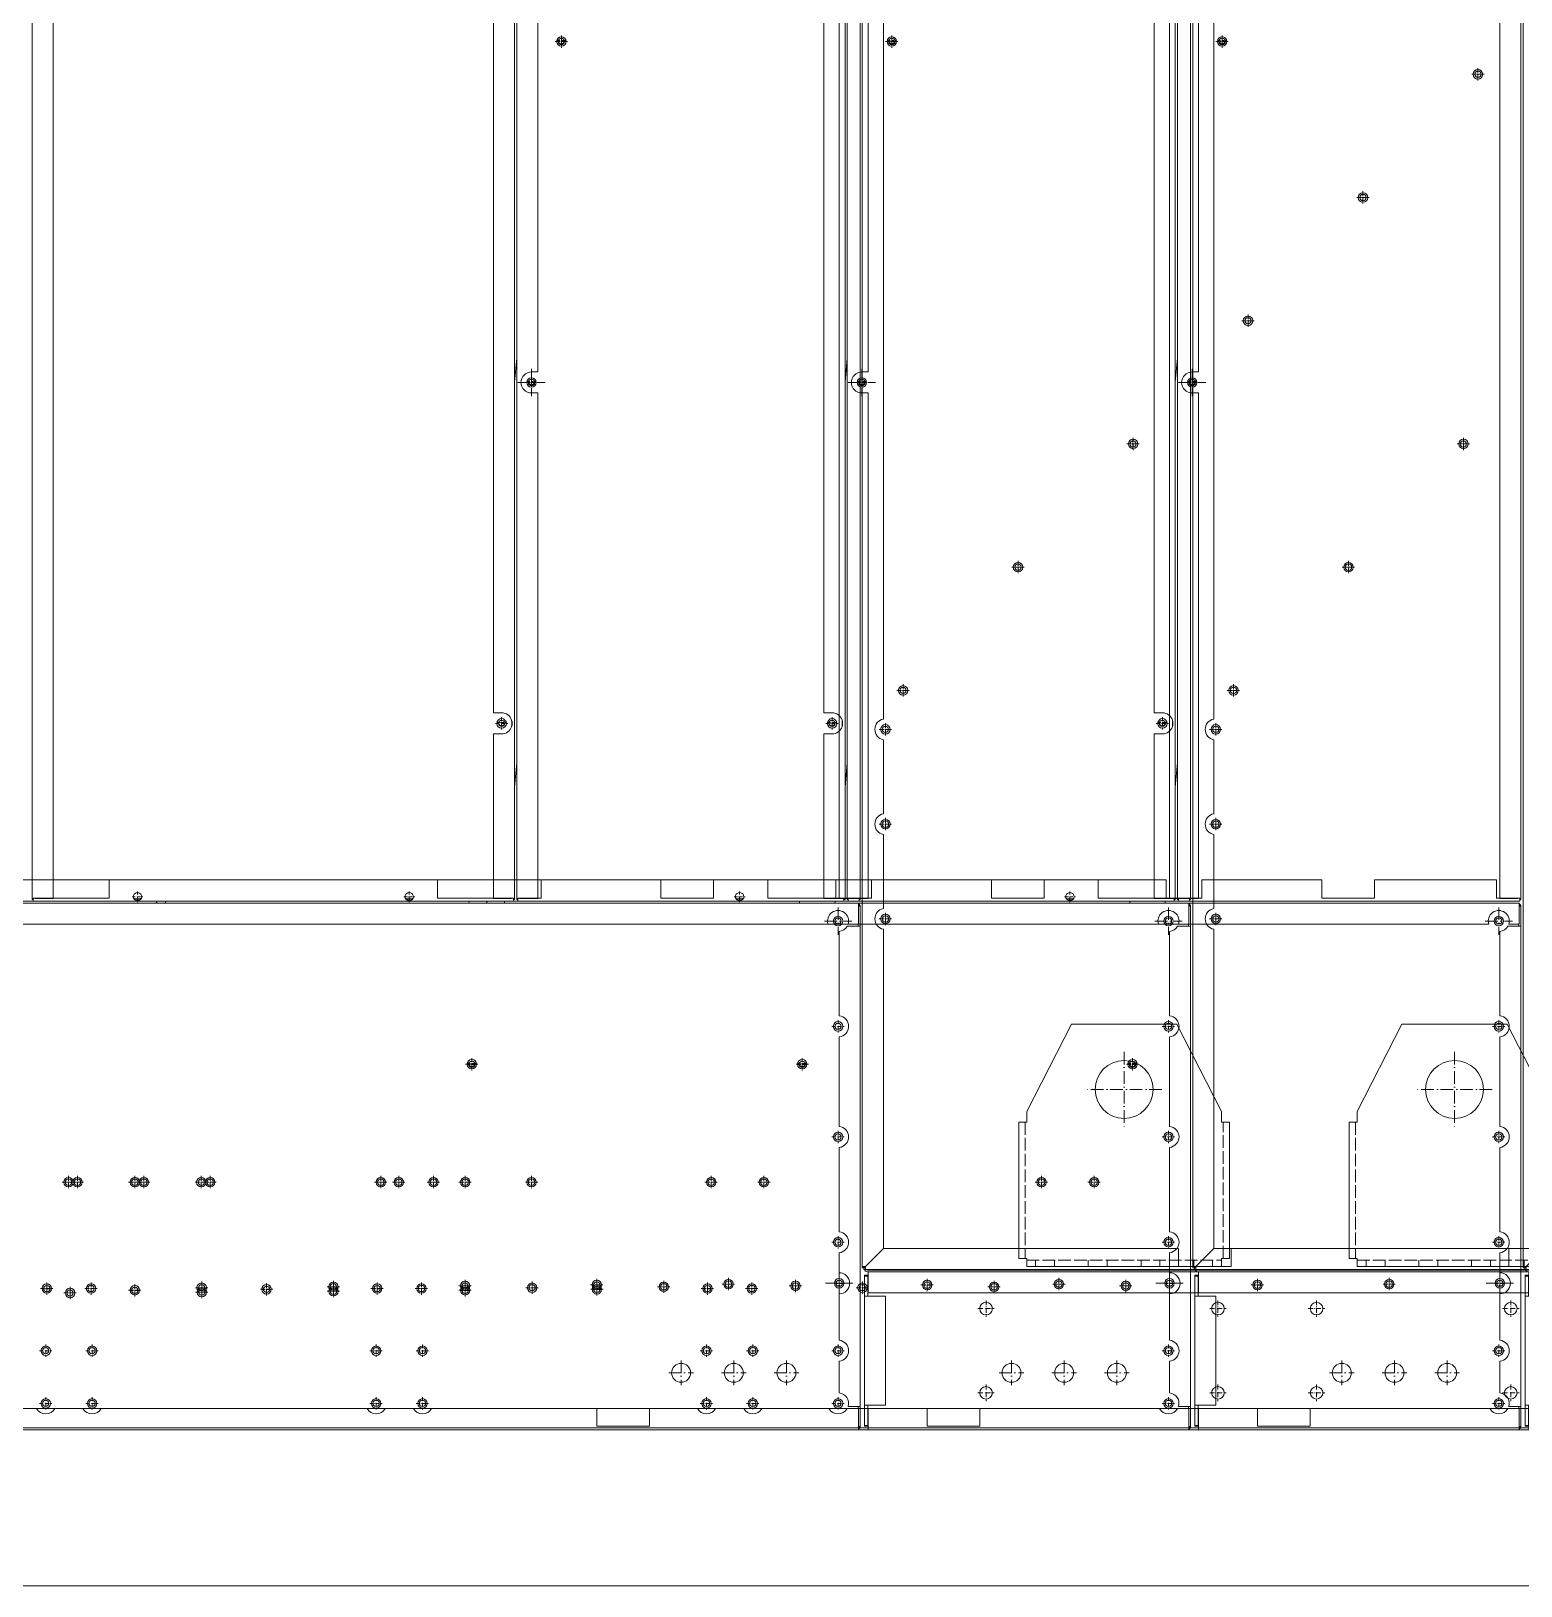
# Model space of a CAD drawing. Header units: millimetres. Extents: x -661384 to 33175, y -139129 to 24362.
# Drawn here: x -651021 to -649607, y -133403 to -131926 of the extents above; entities that cross this region are included whole.
import ezdxf

# ---------------------------------------------------------------- set-up
doc = ezdxf.new("R2010")
doc.units = ezdxf.units.MM
doc.linetypes.add('DASHDOT', pattern=[18.5, 12, -3, 0.5, -3])
doc.linetypes.add('DASHED', pattern=[15, 12, -3])
doc.layers.add('냉각탑_기초', color=23, linetype='Continuous')

# ---------------------------------------------------------------- blocks, each defined once
blk = doc.blocks.new('457536')
at = {"color": 7, "lineweight": 5}
for p, q in [((114592.520962, 89152.297332), (114550.020962, 89069.297332)), ((114692.520962, 89152.297332), (114592.520962, 89152.297332)), ((114735.020962, 89069.297332), (114692.520962, 89152.297332)), ((114542.520962, 89059.297332), (114542.520962, 88929.797332)), ((114742.520962, 88929.797332), (114742.520962, 89059.297332)), ((114550.020962, 88922.297332), (114735.020962, 88922.297332))]:
    blk.add_line(p, q, dxfattribs=at)
at = {"color": 7, "linetype": 'DASHDOT', "lineweight": 5}
for p, q in [((114642.520962, 89126.047332), (114642.520962, 89054.547332)), ((114678.270962, 89090.297332), (114606.770962, 89090.297332))]:
    blk.add_line(p, q, dxfattribs=at)
at = {"color": 7, "lineweight": 5, "ltscale": 0.125}
for p, q in [((114550.020962, 89059.297332), (114550.020962, 89069.297332)), ((114735.020962, 89069.297332), (114735.020962, 89059.297332))]:
    blk.add_line(p, q, dxfattribs=at)
at = {"color": 7, "lineweight": 5, "ltscale": 0.09375}
for p, q in [((114542.520962, 89059.297332), (114550.020962, 89059.297332)), ((114742.520962, 89059.297332), (114735.020962, 89059.297332)), ((114550.020962, 88929.797332), (114542.520962, 88929.797332)), ((114550.020962, 88922.297332), (114550.020962, 88929.797332)), ((114735.020962, 88929.797332), (114742.520962, 88929.797332)), ((114735.020962, 88922.297332), (114735.020962, 88929.797332))]:
    blk.add_line(p, q, dxfattribs=at)
at = {"color": 7, "linetype": 'DASHED', "lineweight": 5}
for p, q in [((114548.520962, 89059.297332), (114548.520962, 88929.797332)), ((114736.520962, 88929.797332), (114736.520962, 89059.297332)), ((114550.020962, 88928.297332), (114735.020962, 88928.297332))]:
    blk.add_line(p, q, dxfattribs=at)
at = {"color": 7, "linetype": 'DASHED', "lineweight": 5, "ltscale": 0.075}
for p, q in [((114558.520962, 88928.297332), (114558.520962, 88922.297332)), ((114576.520962, 88928.297332), (114576.520962, 88922.297332)), ((114608.520962, 88928.297332), (114608.520962, 88922.297332)), ((114626.520962, 88928.297332), (114626.520962, 88922.297332)), ((114658.520962, 88928.297332), (114658.520962, 88922.297332)), ((114676.520962, 88928.297332), (114676.520962, 88922.297332)), ((114708.520962, 88928.297332), (114708.520962, 88922.297332)), ((114726.520962, 88928.297332), (114726.520962, 88922.297332))]:
    blk.add_line(p, q, dxfattribs=at)
at = {"color": 7, "lineweight": 5}
blk.add_circle((114642.520962, 89090.297332), 27.5, dxfattribs=at)
blk = doc.blocks.new('1')
at = {"color": 7, "lineweight": 20}
for p, q in [((16862.8, 14346.4), (16862.8, 11304.6)), ((16882.8, 14140.4), (16882.8, 11824.3)), ((15447.8, 11654), (15447.8, 13955)), ((15467.8, 13955), (15467.8, 11654)), ((16512.8, 13955), (16512.8, 11830.2)), ((16532.8, 13955), (16532.8, 11654)), ((16534.8, 11654), (16534.8, 13955)), ((16554.8, 12153.9), (16554.8, 13955)), ((16840.8, 11654), (16840.8, 13955)), ((16860.8, 13955), (16860.8, 11654)), ((16534.8, 12167), (16532.8, 12144.1)), ((16554.8, 11654), (16554.8, 12133.9)), ((16512.8, 11810.2), (16512.8, 11654)), ((16882.8, 11734.3), (16882.8, 11804.7)), ((16534.8, 11782.6), (16532.8, 11759.7)), ((16882.8, 11644.3), (16882.8, 11714.7)), ((15520.9, 11671.5), (16459.7, 11671.5)), ((16671.7, 11671.5), (16557.9, 11671.5)), ((16837.7, 11671.5), (16721.7, 11671.5)), ((16859.1, 11649.5), (14362.5, 11649.5)), ((15520.9, 11654.3), (15448.9, 11654.3)), ((16531.7, 11651.5), (15448.9, 11651.5)), ((16459.7, 11654.3), (16531.7, 11654.3)), ((16557.9, 11654.3), (16535.9, 11654.3)), ((16859.7, 11651.5), (16535.9, 11651.5)), ((16721.7, 11654.3), (16671.7, 11654.3)), ((16837.7, 11654.3), (16859.7, 11654.3)), ((14362.5, 11629.5), (16830.2, 11629.5)), ((16840.8, 11622.6), (16840.8, 11542.5)), ((16860.8, 11627.5), (16860.8, 11171.5)), ((16882.8, 11321.5), (16882.8, 11624.7)), ((16840.8, 11522.6), (16840.8, 11437.5)), ((16840.8, 11417.6), (16840.8, 11337.5)), ((16865.9, 11304.6), (16882.8, 11321.5)), ((16882.8, 11321.5), (16865.9, 11304.6)), ((16882.8, 11321.5), (17162.8, 11321.5)), ((17212.8, 11321.5), (17612.8, 11321.5)), ((16865.9, 11301.5), (17959.7, 11301.5)), ((16867.6, 11301.1), (19260.8, 11301.1)), ((16868.3, 11299.5), (19257.3, 11299.5)), ((17162.8, 11304.6), (17212.8, 11304.6)), ((19257.3, 11279.5), (16868.3, 11279.5)), ((16840.8, 11278.5), (16840.8, 11234.5)), ((16864.8, 11172.7), (16864.8, 11276.3)), ((16884.8, 11276.3), (16884.8, 11172.7)), ((16840.8, 11214.6), (16840.8, 11184.5)), ((16079.1, 11169.5), (15388.4, 11169.5)), ((16123.1, 11169.5), (16096.4, 11169.5)), ((16610.8, 11169.5), (16140.4, 11169.5)), ((16831.1, 11169.5), (16660.8, 11169.5)), ((16868.3, 11169.5), (19257.3, 11169.5)), ((14362.5, 11149.5), (16859.1, 11149.5)), ((16610.8, 11152.9), (16660.8, 11152.9)), ((19257.3, 11149.5), (16868.3, 11149.5))]:
    blk.add_line(p, q, dxfattribs=at)
at = {"color": 7, "linetype": 'DASHDOT', "lineweight": 20, "ltscale": 0.2925}
for p, q in [((16571.3, 12467.7), (16583, 12467.7)), ((17010.6, 11974.4), (17010.6, 11962.7)), ((16901.5, 11857.4), (16901.5, 11845.7)), ((16520.5, 11826), (16520.5, 11814.3)), ((16514.7, 11820.2), (16526.4, 11820.2)), ((16884.7, 11820.4), (16884.7, 11808.7)), ((16884.7, 11730.4), (16884.7, 11718.7)), ((16884.7, 11640.4), (16884.7, 11628.7)), ((16839.8, 11538.4), (16839.8, 11526.7)), ((16492.2, 11502.4), (16492.2, 11490.7)), ((16486.3, 11496.5), (16498, 11496.5)), ((16839.8, 11433.4), (16839.8, 11421.7)), ((15484.9, 11384.5), (15496.6, 11384.5)), ((15490.8, 11390.4), (15490.8, 11378.7)), ((15547.9, 11384.5), (15559.6, 11384.5)), ((15553.8, 11390.4), (15553.8, 11378.7)), ((15610.9, 11384.5), (15622.6, 11384.5)), ((15616.8, 11390.4), (15616.8, 11378.7)), ((15789.9, 11384.5), (15801.6, 11384.5)), ((15795.8, 11390.4), (15795.8, 11378.7)), ((15852.9, 11384.5), (15864.6, 11384.5)), ((15858.8, 11390.4), (15858.8, 11378.7)), ((15915.9, 11384.5), (15927.6, 11384.5)), ((15921.8, 11390.4), (15921.8, 11378.7)), ((16399.9, 11384.5), (16411.6, 11384.5)), ((16405.8, 11390.4), (16405.8, 11378.7)), ((16449.9, 11384.5), (16461.6, 11384.5)), ((16455.8, 11390.4), (16455.8, 11378.7)), ((16839.8, 11333.4), (16839.8, 11321.7)), ((16840.8, 11294.4), (16840.8, 11282.7)), ((15483.8, 11285.1), (15483.8, 11273.4)), ((15602.9, 11280.1), (15614.6, 11280.1)), ((15608.8, 11286), (15608.8, 11274.3)), ((15727.9, 11281), (15739.6, 11281)), ((15733.8, 11286.9), (15733.8, 11275.2)), ((15852.9, 11281.9), (15864.6, 11281.9)), ((15858.8, 11287.7), (15858.8, 11276)), ((15977.9, 11282.8), (15989.6, 11282.8)), ((15983.8, 11288.6), (15983.8, 11276.9)), ((16082.9, 11283.5), (16094.6, 11283.5)), ((16088.8, 11289.4), (16088.8, 11277.7)), ((16124.9, 11283.5), (16136.6, 11283.5)), ((16130.8, 11289.4), (16130.8, 11277.7)), ((16229.9, 11284.3), (16241.6, 11284.3)), ((16235.8, 11290.1), (16235.8, 11278.4)), ((16354.9, 11285.1), (16366.6, 11285.1)), ((16360.8, 11291), (16360.8, 11279.3)), ((16479.9, 11286), (16491.6, 11286)), ((16485.8, 11291.9), (16485.8, 11280.2)), ((16604.9, 11286.9), (16616.6, 11286.9)), ((16610.8, 11292.7), (16610.8, 11281)), ((16735.8, 11293.6), (16735.8, 11281.9)), ((15477.9, 11279.3), (15489.6, 11279.3)), ((16081.9, 11224.5), (16093.6, 11224.5)), ((16087.8, 11230.4), (16087.8, 11218.7)), ((16131.8, 11230.4), (16131.8, 11218.7)), ((16839.8, 11230.4), (16839.8, 11218.7)), ((16087.8, 11180.4), (16087.8, 11168.7)), ((16131.8, 11180.4), (16131.8, 11168.7)), ((16839.8, 11180.4), (16839.8, 11168.7)), ((16081.9, 11174.5), (16093.6, 11174.5))]:
    blk.add_line(p, q, dxfattribs=at)
at = {"color": 7, "linetype": 'DASHDOT', "lineweight": 20, "ltscale": 0.195}
for p, q in [((16573.3, 12468.6), (16581.1, 12468.6)), ((16573.3, 12467.7), (16581.1, 12467.7)), ((16544.9, 12144.8), (16552.7, 12144.8)), ((16544.9, 12143.9), (16552.7, 12143.9)), ((17010.6, 11972.4), (17010.6, 11964.6)), ((16901.5, 11855.4), (16901.5, 11847.6)), ((16516.6, 11821), (16524.4, 11821)), ((16520.5, 11824.9), (16520.5, 11817.1)), ((16884.8, 11728.4), (16884.8, 11720.6)), ((16884.8, 11638.4), (16884.8, 11630.6)), ((16492.2, 11501.2), (16492.2, 11492.5)), ((16488.3, 11497.3), (16496.1, 11497.3)), ((16488.3, 11496.4), (16496.1, 11496.4)), ((15486.9, 11384.5), (15494.7, 11384.5)), ((15490.8, 11388.4), (15490.8, 11380.6)), ((15549.9, 11384.5), (15557.7, 11384.5)), ((15553.8, 11388.4), (15553.8, 11380.6)), ((15612.9, 11384.5), (15620.7, 11384.5)), ((15616.8, 11388.4), (15616.8, 11380.6)), ((15791.9, 11384.5), (15799.7, 11384.5)), ((15795.8, 11388.4), (15795.8, 11380.6)), ((15854.9, 11384.5), (15862.7, 11384.5)), ((15858.8, 11388.4), (15858.8, 11380.6)), ((15917.9, 11384.5), (15925.7, 11384.5)), ((15921.8, 11388.4), (15921.8, 11380.6)), ((16405.8, 11388.4), (16405.8, 11380.6)), ((16455.8, 11388.4), (16455.8, 11380.6)), ((15483.8, 11283.2), (15483.8, 11275.4)), ((15604.9, 11280.2), (15612.7, 11280.2)), ((15608.8, 11284.1), (15608.8, 11276.3)), ((15729.9, 11281), (15737.7, 11281)), ((15733.8, 11284.9), (15733.8, 11277.1)), ((15854.9, 11281.8), (15862.7, 11281.8)), ((15858.8, 11285.7), (15858.8, 11277.9)), ((15979.9, 11282.7), (15987.7, 11282.7)), ((15983.8, 11286.6), (15983.8, 11278.8)), ((16084.9, 11283.4), (16092.7, 11283.4)), ((16088.8, 11287.3), (16088.8, 11279.5)), ((16126.9, 11283.6), (16134.7, 11283.6)), ((16130.8, 11287.5), (16130.8, 11279.7)), ((16231.9, 11284.3), (16239.7, 11284.3)), ((16235.8, 11288.2), (16235.8, 11280.4)), ((16360.8, 11289.1), (16360.8, 11281.3)), ((16481.9, 11286), (16489.7, 11286)), ((16485.8, 11289.9), (16485.8, 11282.1)), ((16610.8, 11290.7), (16610.8, 11282.9)), ((16735.8, 11291.6), (16735.8, 11283.8)), ((16840.8, 11292.3), (16840.8, 11284.5)), ((15479.9, 11279.3), (15487.7, 11279.3))]:
    blk.add_line(p, q, dxfattribs=at)
at = {"color": 7, "linetype": 'DASHDOT', "lineweight": 20, "ltscale": 0.292502}
for p, q in [((16577.2, 12473.5), (16577.2, 12461.8)), ((17441.2, 12436.5), (17452.9, 12436.5)), ((17004.7, 11968.5), (17016.4, 11968.5)), ((16878.8, 11814.5), (16890.5, 11814.5)), ((16878.8, 11724.5), (16890.5, 11724.5)), ((16878.8, 11634.5), (16890.5, 11634.5)), ((16834.9, 11288.5), (16846.6, 11288.5)), ((16833.9, 11224.5), (16845.6, 11224.5)), ((16833.9, 11174.5), (16845.6, 11174.5))]:
    blk.add_line(p, q, dxfattribs=at)
at = {"color": 7, "linetype": 'DASHDOT', "lineweight": 20, "ltscale": 0.195001}
for p, q in [((16577.2, 12472.5), (16577.2, 12464.7)), ((16548.8, 12148.7), (16548.8, 12140.9)), ((17115.8, 12085.5), (17123.6, 12085.5)), ((17006.7, 11968.5), (17014.5, 11968.5)), ((16897.6, 11851.5), (16905.4, 11851.5)), ((16884.7, 11818.4), (16884.7, 11810.6)), ((16880.9, 11724.5), (16888.7, 11724.5)), ((16401.9, 11384.5), (16409.7, 11384.5)), ((16451.9, 11384.5), (16459.7, 11384.5)), ((16356.9, 11285.2), (16364.7, 11285.2)), ((16606.9, 11286.8), (16614.7, 11286.8)), ((16731.9, 11287.7), (16739.7, 11287.7))]:
    blk.add_line(p, q, dxfattribs=at)
at = {"color": 7, "linetype": 'DASHDOT', "lineweight": 20, "ltscale": 0.194998}
for p, q in [((16577.2, 12471.6), (16577.2, 12463.8)), ((17443.2, 12436.6), (17451, 12436.6)), ((17447.1, 12440.5), (17447.1, 12432.7)), ((17334.1, 12319.5), (17341.9, 12319.5)), ((17338, 12323.4), (17338, 12315.6)), ((17225, 12202.5), (17232.8, 12202.5)), ((17228.9, 12206.4), (17228.9, 12198.6)), ((16548.8, 12147.8), (16548.8, 12140)), ((17119.7, 12089.4), (17119.7, 12081.6)), ((16880.8, 11814.5), (16888.6, 11814.5)), ((16880.9, 11634.5), (16888.7, 11634.5)), ((16836.9, 11288.4), (16844.7, 11288.4))]:
    blk.add_line(p, q, dxfattribs=at)
at = {"color": 7, "linetype": 'DASHDOT', "lineweight": 20, "ltscale": 0.292499}
for p, q in [((17447.1, 12442.4), (17447.1, 12430.7)), ((17332.1, 12319.5), (17343.8, 12319.5)), ((17338, 12325.4), (17338, 12313.7)), ((17223, 12202.5), (17234.7, 12202.5)), ((17228.9, 12208.4), (17228.9, 12196.7)), ((17113.9, 12085.5), (17125.6, 12085.5)), ((17119.8, 12091.4), (17119.8, 12079.7)), ((16895.6, 11851.5), (16907.3, 11851.5)), ((16833.9, 11532.5), (16845.6, 11532.5)), ((16833.9, 11427.5), (16845.6, 11427.5)), ((16833.9, 11327.5), (16845.6, 11327.5)), ((16729.9, 11287.8), (16741.6, 11287.8)), ((16125.9, 11224.5), (16137.6, 11224.5)), ((16125.9, 11174.5), (16137.6, 11174.5))]:
    blk.add_line(p, q, dxfattribs=at)
at = {"color": 7, "linetype": 'DASHDOT', "lineweight": 20}
for p, q in [((16548.8, 12156.9), (16548.8, 12130.9)), ((16535.8, 12143.9), (16561.8, 12143.9)), ((16839.8, 11645.5), (16839.8, 11619.5)), ((16826.8, 11632.5), (16852.8, 11632.5)), ((16840.8, 11301.5), (16840.8, 11275.5)), ((16827.8, 11288.5), (16853.8, 11288.5)), ((16690.8, 11215.2), (16690.8, 11191.8)), ((16740.8, 11215.2), (16740.8, 11191.8)), ((16790.8, 11215.2), (16790.8, 11191.8)), ((16679.1, 11203.5), (16702.5, 11203.5)), ((16729.1, 11203.5), (16752.5, 11203.5)), ((16779.1, 11203.5), (16802.5, 11203.5))]:
    blk.add_line(p, q, dxfattribs=at)
at = {"color": 7, "lineweight": 20, "ltscale": 0.14875}
for p, q in [((16548.8, 12153.9), (16554.8, 12153.9)), ((16554.8, 12133.9), (16548.8, 12133.9))]:
    blk.add_line(p, q, dxfattribs=at)
at = {"color": 7, "lineweight": 20, "ltscale": 0.193018}
for p, q in [((16512.8, 11830.2), (16520.5, 11830.2)), ((16512.8, 11810.2), (16520.5, 11810.2))]:
    blk.add_line(p, q, dxfattribs=at)
at = {"color": 7, "lineweight": 20, "ltscale": 0.43}
for p, q in [((15520.9, 11654.3), (15520.9, 11671.5)), ((16459.7, 11671.5), (16459.7, 11654.3)), ((16557.9, 11654.3), (16557.9, 11671.5)), ((16671.7, 11654.3), (16671.7, 11671.5)), ((16721.7, 11654.3), (16721.7, 11671.5)), ((16837.7, 11671.5), (16837.7, 11654.3)), ((15467.8, 11654), (15450.6, 11654)), ((16530, 11654), (16512.8, 11654)), ((16554.8, 11654), (16537.6, 11654)), ((16858, 11654), (16840.8, 11654))]:
    blk.add_line(p, q, dxfattribs=at)
at = {"color": 7, "lineweight": 20, "ltscale": 0.0275}
for p, q in [((15447.8, 11654), (15448.9, 11654)), ((15447.8, 11653.1), (15448.9, 11653.1)), ((16532.8, 11654), (16531.7, 11654)), ((16532.8, 11653.1), (16531.7, 11653.1)), ((16534.8, 11654), (16535.9, 11654)), ((16534.8, 11653.1), (16535.9, 11653.1)), ((16860.8, 11654), (16859.7, 11654)), ((16860.8, 11653.1), (16859.7, 11653.1))]:
    blk.add_line(p, q, dxfattribs=at)
at = {"color": 7, "lineweight": 20, "ltscale": 0.0225}
for p, q in [((15447.8, 11654), (15447.8, 11653.1)), ((16532.8, 11654), (16532.8, 11653.1)), ((16534.8, 11654), (16534.8, 11653.1)), ((16860.8, 11654), (16860.8, 11653.1)), ((16860.8, 11646.6), (16860.8, 11647.5)), ((16864.8, 11295.4), (16864.8, 11296.3)), ((16864.8, 11295.4), (16864.8, 11296.3)), ((16868, 11295.4), (16868, 11296.3)), ((16860.8, 11152.4), (16860.8, 11151.5)), ((16864.8, 11153.6), (16864.8, 11152.7)), ((16864.8, 11153.6), (16864.8, 11152.7)), ((16868, 11153.6), (16868, 11152.7))]:
    blk.add_line(p, q, dxfattribs=at)
at = {"color": 7, "lineweight": 20, "ltscale": 0.07}
for p, q in [((15448.9, 11651.5), (15448.9, 11654.3)), ((16531.7, 11651.5), (16531.7, 11654.3)), ((16535.9, 11651.5), (16535.9, 11654.3)), ((16859.7, 11651.5), (16859.7, 11654.3))]:
    blk.add_line(p, q, dxfattribs=at)
at = {"color": 7, "linetype": 'DASHDOT', "lineweight": 20, "ltscale": 0.26}
blk.add_line((15542.6, 11655.5), (15553, 11655.5), dxfattribs=at)
at = {"color": 7, "linetype": 'DASHDOT', "lineweight": 20, "ltscale": 0.260001}
for p, q in [((15547.8, 11660.7), (15547.8, 11650.3)), ((16427.6, 11655.5), (16438, 11655.5)), ((16432.8, 11660.7), (16432.8, 11650.3))]:
    blk.add_line(p, q, dxfattribs=at)
at = {"color": 7, "lineweight": 20, "ltscale": 0.050191}
for p, q in [((15574.1, 11649.5), (15574.3, 11651.5)), ((15574.7, 11651.5), (15574.5, 11649.5)), ((15879.3, 11651.5), (15879.1, 11649.5)), ((15879.5, 11649.5), (15879.7, 11651.5)), ((15879.5, 11649.5), (15879.7, 11651.5)), ((16489.7, 11651.5), (16489.5, 11649.5)), ((16523.3, 11651.5), (16523.1, 11649.5))]:
    blk.add_line(p, q, dxfattribs=at)
at = {"color": 7, "lineweight": 20, "ltscale": 0.085}
for p, q in [((16859.1, 11649.5), (16859.1, 11646.1)), ((16857.4, 11627.5), (16860.8, 11627.5)), ((16857.4, 11171.5), (16860.8, 11171.5)), ((16859.1, 11149.5), (16859.1, 11152.9))]:
    blk.add_line(p, q, dxfattribs=at)
at = {"color": 7, "lineweight": 20, "ltscale": 0.0425}
for p, q in [((16860.8, 11647.5), (16859.1, 11647.5)), ((16860.8, 11646.6), (16859.1, 11646.6)), ((16860.8, 11152.4), (16859.1, 11152.4)), ((16860.8, 11151.5), (16859.1, 11151.5))]:
    blk.add_line(p, q, dxfattribs=at)
at = {"color": 7, "lineweight": 20, "ltscale": 0.415}
for p, q in [((16859.1, 11646.1), (16859.1, 11629.5)), ((16610.8, 11169.5), (16610.8, 11152.9)), ((16660.8, 11169.5), (16660.8, 11152.9)), ((16859.1, 11169.5), (16859.1, 11152.9))]:
    blk.add_line(p, q, dxfattribs=at)
at = {"color": 7, "lineweight": 20, "ltscale": 0.4775}
for p, q in [((16860.8, 11646.6), (16860.8, 11627.5)), ((16864.8, 11276.3), (16864.8, 11295.4)), ((16868, 11295.4), (16868, 11276.3)), ((16860.8, 11171.5), (16860.8, 11152.4)), ((16864.8, 11153.6), (16864.8, 11172.7)), ((16868, 11172.7), (16868, 11153.6))]:
    blk.add_line(p, q, dxfattribs=at)
at = {"color": 7, "lineweight": 20, "ltscale": 0.223493}
blk.add_line((16848.4, 11627.5), (16857.4, 11627.5), dxfattribs=at)
at = {"color": 7, "lineweight": 20, "ltscale": 0.244015}
blk.add_line((16849.3, 11629.5), (16859.1, 11629.5), dxfattribs=at)
at = {"color": 7, "lineweight": 20, "ltscale": 0.05}
for p, q in [((16858.8, 11627.5), (16858.8, 11629.5)), ((16860.8, 11171.5), (16858.8, 11171.5)), ((16858.8, 11169.5), (16858.8, 11171.5))]:
    blk.add_line(p, q, dxfattribs=at)
at = {"color": 7, "lineweight": 20, "ltscale": 0.00769}
blk.add_line((16860.8, 11627.5), (16860.5, 11627.5), dxfattribs=at)
at = {"color": 7, "lineweight": 20, "ltscale": 0.476253}
blk.add_line((16840.8, 11317.6), (16840.8, 11298.5), dxfattribs=at)
at = {"color": 7, "lineweight": 20, "ltscale": 0.4225}
for p, q in [((17162.8, 11321.5), (17162.8, 11304.6)), ((17212.8, 11304.6), (17212.8, 11321.5))]:
    blk.add_line(p, q, dxfattribs=at)
at = {"color": 7, "lineweight": 20, "ltscale": 0.0375}
for p, q in [((16862.8, 11304.6), (16862.8, 11303.1)), ((16864.4, 11303.1), (16864.4, 11304.6)), ((16865.9, 11304.6), (16864.4, 11304.6)), ((16865.9, 11303.1), (16864.4, 11303.1)), ((16864.4, 11301.5), (16865.9, 11301.5)), ((16864.8, 11303.1), (16864.8, 11304.6)), ((16865.9, 11304.6), (16865.9, 11303.1))]:
    blk.add_line(p, q, dxfattribs=at)
at = {"color": 7, "lineweight": 20, "ltscale": 0.04}
for p, q in [((16862.8, 11304.6), (16864.4, 11304.6)), ((16862.8, 11303.1), (16864.4, 11303.1)), ((16864.4, 11301.5), (16864.4, 11303.1)), ((16865.9, 11301.5), (16865.9, 11303.1))]:
    blk.add_line(p, q, dxfattribs=at)
at = {"color": 7, "lineweight": 20, "ltscale": 0.08}
for p, q in [((16864.8, 11296.3), (16868, 11296.3)), ((16864.8, 11295.4), (16868, 11295.4)), ((16864.8, 11172.7), (16868, 11172.7)), ((16864.8, 11153.6), (16868, 11153.6)), ((16864.8, 11152.7), (16868, 11152.7))]:
    blk.add_line(p, q, dxfattribs=at)
at = {"color": 7, "lineweight": 20, "ltscale": 0.017501}
blk.add_line((16867.6, 11299.5), (16868.3, 11299.5), dxfattribs=at)
at = {"color": 7, "lineweight": 20, "ltscale": 0.0075}
for p, q in [((16868.3, 11296.3), (16868, 11296.3)), ((16868.3, 11152.7), (16868, 11152.7))]:
    blk.add_line(p, q, dxfattribs=at)
at = {"color": 7, "lineweight": 20, "ltscale": 0.13}
for p, q in [((16868.3, 11299.5), (16868.3, 11294.3)), ((16870, 11276.3), (16864.8, 11276.3)), ((16870, 11172.7), (16864.8, 11172.7)), ((16868.3, 11149.5), (16868.3, 11154.7))]:
    blk.add_line(p, q, dxfattribs=at)
at = {"color": 7, "lineweight": 20, "ltscale": 0.37}
for p, q in [((16868.3, 11279.5), (16868.3, 11294.3)), ((16870, 11276.3), (16884.8, 11276.3)), ((16868.3, 11154.7), (16868.3, 11169.5)), ((16884.8, 11172.7), (16870, 11172.7))]:
    blk.add_line(p, q, dxfattribs=at)
at = {"color": 7, "lineweight": 20, "ltscale": 0.010007}
blk.add_line((17461.8, 11301.1), (17461.8, 11301.5), dxfattribs=at)
at = {"color": 7, "lineweight": 20, "ltscale": 0.01003}
blk.add_line((16864.8, 11276.3), (16865.2, 11276.3), dxfattribs=at)
at = {"color": 7, "linetype": 'DASHDOT', "lineweight": 20, "ltscale": 0.39}
for p, q in [((16980.3, 11272.3), (16980.3, 11256.7)), ((17200.3, 11272.3), (17200.3, 11256.7)), ((17478.3, 11272.3), (17478.3, 11256.7)), ((16980.3, 11192.3), (16980.3, 11176.7)), ((17200.3, 11192.3), (17200.3, 11176.7)), ((17478.3, 11192.3), (17478.3, 11176.7))]:
    blk.add_line(p, q, dxfattribs=at)
at = {"color": 7, "linetype": 'DASHDOT', "lineweight": 20, "ltscale": 0.389999}
for p, q in [((16972.5, 11264.5), (16988.1, 11264.5)), ((17192.5, 11264.5), (17208.1, 11264.5)), ((17470.5, 11264.5), (17486.1, 11264.5)), ((16972.5, 11184.5), (16988.1, 11184.5)), ((17192.5, 11184.5), (17208.1, 11184.5)), ((17470.5, 11184.5), (17486.1, 11184.5))]:
    blk.add_line(p, q, dxfattribs=at)
at = {"color": 7, "lineweight": 20, "ltscale": 0.265994}
blk.add_line((16859.1, 11169.5), (16848.4, 11169.5), dxfattribs=at)
at = {"color": 7, "lineweight": 20, "ltscale": 0.201515}
blk.add_line((16849.3, 11171.5), (16857.4, 11171.5), dxfattribs=at)
at = {"color": 0, "lineweight": 20}
for q in [(12660.8, 11149.5), (14360.8, 11149.5)]:
    blk.add_line((19260.8, 11149.5), q, dxfattribs=at)
at = {"color": 7, "lineweight": 20, "ltscale": 0.280701}
for p, q in [((17416.8, 11151.2), (14704.8, 11151.2)), ((17614.8, 11151.2), (17416.8, 11151.2))]:
    blk.add_line(p, q, dxfattribs=at)
at = {"lineweight": 5}
blk.add_line((12660.8, 11001.2), (20360.8, 11001.2), dxfattribs=at)
at = {"color": 7, "lineweight": 20}
for centre, radius in [((16577.2, 12467.7), 4.5), ((16577.2, 12467.7), 3), ((17447.1, 12436.5), 4.5), ((17447.1, 12436.6), 3), ((17338, 12319.5), 4.5), ((17338, 12319.5), 3), ((17228.9, 12202.5), 4.5), ((17228.9, 12202.5), 3), ((16548.8, 12143.9), 4.5), ((16548.8, 12143.9), 3), ((17119.8, 12085.5), 4.5), ((17119.7, 12085.5), 3), ((17010.6, 11968.5), 4.5), ((17010.6, 11968.5), 3), ((16901.5, 11851.5), 4.5), ((16901.5, 11851.5), 3), ((16520.5, 11820.2), 4.5), ((16520.5, 11820.2), 3), ((16884.7, 11814.5), 4.5), ((16884.7, 11814.5), 3), ((16884.7, 11724.5), 4.5), ((16884.8, 11724.5), 3), ((16839.8, 11632.5), 4.5), ((16839.8, 11632.5), 3), ((16884.7, 11634.5), 4.5), ((16884.8, 11634.5), 3), ((16839.8, 11532.5), 4.5), ((16839.8, 11532.5), 3), ((16492.2, 11496.5), 4.5), ((16492.2, 11496.4), 3), ((16839.8, 11427.5), 4.5), ((16839.8, 11427.5), 3), ((15490.8, 11384.5), 4.5), ((15490.8, 11384.5), 3), ((15553.8, 11384.5), 4.5), ((15553.8, 11384.5), 3), ((15616.8, 11384.5), 4.5), ((15616.8, 11384.5), 3), ((15795.8, 11384.5), 4.5), ((15795.8, 11384.5), 3), ((15858.8, 11384.5), 4.5), ((15858.8, 11384.5), 3), ((15921.8, 11384.5), 4.5), ((15921.8, 11384.5), 3), ((16405.8, 11384.5), 4.5), ((16405.8, 11384.5), 3), ((16455.8, 11384.5), 4.5), ((16455.8, 11384.5), 3), ((16839.8, 11327.5), 4.5), ((16839.8, 11327.5), 3), ((15483.8, 11279.3), 4.5), ((15483.8, 11279.3), 3), ((15608.8, 11280.1), 4.5), ((15608.8, 11280.2), 3), ((15733.8, 11281), 4.5), ((15733.8, 11281), 3), ((15858.8, 11281.9), 4.5), ((15858.8, 11281.8), 3), ((15983.8, 11282.8), 4.5), ((15983.8, 11282.7), 3), ((16088.8, 11283.5), 4.5), ((16088.8, 11283.4), 3), ((16130.8, 11283.5), 4.5), ((16130.8, 11283.6), 3), ((16235.8, 11284.3), 4.5), ((16235.8, 11284.3), 3), ((16360.8, 11285.1), 4.5), ((16360.8, 11285.2), 3), ((16485.8, 11286), 4.5), ((16485.8, 11286), 3), ((16610.8, 11286.9), 4.5), ((16610.8, 11286.8), 3), ((16735.8, 11287.8), 4.5), ((16735.8, 11287.7), 3), ((16840.8, 11288.5), 4.5), ((16840.8, 11288.4), 3), ((16980.3, 11264.5), 6), ((17200.3, 11264.5), 6), ((17478.3, 11264.5), 6), ((16087.8, 11224.5), 4.5), ((16087.8, 11224.5), 3), ((16131.8, 11224.5), 4.5), ((16131.8, 11224.5), 3), ((16839.8, 11224.5), 4.5), ((16839.8, 11224.5), 3), ((16690.8, 11203.5), 9), ((16740.8, 11203.5), 9), ((16790.8, 11203.5), 9), ((16087.8, 11174.5), 4.5), ((16087.8, 11174.5), 3), ((16131.8, 11174.5), 4.5), ((16131.8, 11174.5), 3), ((16839.8, 11174.5), 4.5), ((16839.8, 11174.5), 3), ((16980.3, 11184.5), 6), ((17200.3, 11184.5), 6), ((17478.3, 11184.5), 6)]:
    blk.add_circle(centre, radius, dxfattribs=at)
for centre, radius, start, end in [((16577.2, 12468.6), 3, 188.3602, 351.6398), ((16548.8, 12143.9), 10, 90, 270), ((16548.8, 12144.8), 3, 188.3602, 351.6398), ((16520.5, 11820.2), 10, 18.5715, 90), ((16520.5, 11821), 3, 188.3602, 351.6398), ((16520.5, 11820.2), 10, 270, 341.4285), ((16507.4, 11820.2), 22.8, 351.9761, 8.0239), ((16520.5, 11820.2), 10, 341.4285, 18.5713), ((16884.7, 11814.5), 10, 100.9528, 259.0472), ((16884.7, 11724.5), 10, 100.9528, 259.0472), ((15547.8, 11655.5), 4, 342.5424, 197.4576), ((16432.8, 11655.5), 4, 342.5424, 197.4576), ((16857.4, 11646.1), 3.4, 24.3159, 60), ((16839.8, 11632.5), 10, 342.5424, 197.4576), ((16884.7, 11634.5), 10, 100.9528, 259.0472), ((16839.8, 11632.5), 10, 275.739, 330), ((16839.8, 11532.5), 10, 275.739, 84.261), ((16492.2, 11497.3), 3, 188.3602, 351.6398), ((16839.8, 11427.5), 10, 275.739, 84.261), ((16839.8, 11327.5), 10, 275.739, 84.261), ((16840.8, 11288.5), 10, 270, 90), ((16867.6, 11302.3), 2.8, 196.6008, 270), ((16867.6, 11302.3), 1.2, 221.8083, 270), ((16839.8, 11224.5), 10, 275.7392, 84.2608), ((16839.8, 11174.5), 10, 342.5424, 84.2608), ((16087.8, 11174.5), 10, 210, 330), ((16131.8, 11174.5), 10, 210, 330), ((16839.8, 11174.5), 10, 210, 330), ((16070.2, 11152.9), 3.4, 269.755, 270), ((16105.4, 11152.9), 3.4, 270, 270.245), ((16114.2, 11152.9), 3.4, 269.7551, 270), ((16149.4, 11152.9), 3.4, 270, 270.2449), ((16822.2, 11152.9), 3.4, 269.7551, 270), ((16857.4, 11152.9), 3.4, 270, 270.2449), ((16857.4, 11152.9), 3.4, 300, 335.6844), ((17446, 11154.7), 5.2, 269.7376, 270)]:
    blk.add_arc(centre, radius, start, end, dxfattribs=at)
for points, knots in [([(15547.8, 11652.3), (15547.2, 11652.3), (15546.6, 11652.4), (15546, 11652.4), (15545.3, 11652.6), (15544.7, 11653.1), (15544.6, 11653.2), (15544.4, 11653.5), (15544.2, 11653.8), (15544.1, 11653.9), (15544, 11654.1), (15544, 11654.3)], [0, 0, 0, 0, 0, 0, 5.743552, 5.743552, 5.743552, 7.655626, 7.655626, 7.655626, 9.572404, 9.572404, 9.572404, 9.572404, 9.572404, 9.572404]), ([(15547.8, 11653.5), (15547.4, 11653.5), (15547, 11653.5), (15546.6, 11653.5), (15545.9, 11653.5), (15545.2, 11653.6), (15544.9, 11653.7), (15544.5, 11653.9), (15544.2, 11654.1), (15544.1, 11654.2), (15544, 11654.2), (15544, 11654.3)], [0, 0, 0, 0, 0, 0, 3.885005, 3.885005, 3.885005, 7.625301, 7.625301, 7.625301, 9.358922, 9.358922, 9.358922, 9.358922, 9.358922, 9.358922]), ([(15547.8, 11652.3), (15548.4, 11652.3), (15548.9, 11652.4), (15549.5, 11652.4), (15550.3, 11652.6), (15550.8, 11653.1), (15551, 11653.2), (15551.2, 11653.5), (15551.4, 11653.8), (15551.5, 11653.9), (15551.5, 11654.1), (15551.6, 11654.3)], [0, 0, 0, 0, 0, 0, 5.743552, 5.743552, 5.743552, 7.655626, 7.655626, 7.655626, 9.572404, 9.572404, 9.572404, 9.572404, 9.572404, 9.572404]), ([(15547.8, 11653.5), (15548.2, 11653.5), (15548.6, 11653.5), (15549, 11653.5), (15549.7, 11653.5), (15550.4, 11653.6), (15550.7, 11653.7), (15551.1, 11653.9), (15551.4, 11654.1), (15551.5, 11654.2), (15551.5, 11654.2), (15551.6, 11654.3)], [0, 0, 0, 0, 0, 0, 3.885005, 3.885005, 3.885005, 7.625301, 7.625301, 7.625301, 9.358922, 9.358922, 9.358922, 9.358922, 9.358922, 9.358922]), ([(16432.8, 11652.3), (16432.2, 11652.3), (16431.6, 11652.4), (16431, 11652.4), (16430.3, 11652.6), (16429.7, 11653.1), (16429.6, 11653.2), (16429.4, 11653.5), (16429.2, 11653.8), (16429.1, 11653.9), (16429, 11654.1), (16429, 11654.3)], [0, 0, 0, 0, 0, 0, 5.743552, 5.743552, 5.743552, 7.655626, 7.655626, 7.655626, 9.572404, 9.572404, 9.572404, 9.572404, 9.572404, 9.572404]), ([(16432.8, 11653.5), (16432.4, 11653.5), (16432, 11653.5), (16431.6, 11653.5), (16430.9, 11653.5), (16430.2, 11653.6), (16429.9, 11653.7), (16429.5, 11653.9), (16429.2, 11654.1), (16429.1, 11654.2), (16429, 11654.2), (16429, 11654.3)], [0, 0, 0, 0, 0, 0, 3.885005, 3.885005, 3.885005, 7.625301, 7.625301, 7.625301, 9.358922, 9.358922, 9.358922, 9.358922, 9.358922, 9.358922]), ([(16432.8, 11652.3), (16433.4, 11652.3), (16433.9, 11652.4), (16434.5, 11652.4), (16435.3, 11652.6), (16435.8, 11653.1), (16436, 11653.2), (16436.2, 11653.5), (16436.4, 11653.8), (16436.5, 11653.9), (16436.5, 11654.1), (16436.6, 11654.3)], [0, 0, 0, 0, 0, 0, 5.743552, 5.743552, 5.743552, 7.655626, 7.655626, 7.655626, 9.572404, 9.572404, 9.572404, 9.572404, 9.572404, 9.572404]), ([(16432.8, 11653.5), (16433.2, 11653.5), (16433.6, 11653.5), (16434, 11653.5), (16434.7, 11653.5), (16435.4, 11653.6), (16435.7, 11653.7), (16436.1, 11653.9), (16436.4, 11654.1), (16436.5, 11654.2), (16436.5, 11654.2), (16436.6, 11654.3)], [0, 0, 0, 0, 0, 0, 3.885005, 3.885005, 3.885005, 7.625301, 7.625301, 7.625301, 9.358922, 9.358922, 9.358922, 9.358922, 9.358922, 9.358922])]:
    blk.add_open_spline(points, degree=5, knots=knots, dxfattribs=at)
at = {"layer": '냉각탑_기초', "lineweight": 20, "ltscale": 30}
blk.add_line((12510.8, 11001.2), (20510.8, 11001.2), dxfattribs=at)
at = {"color": 0, "lineweight": 20}
blk.add_blockref('457536', (-97531.2, -77617.7), dxfattribs=at)

msp = doc.modelspace()

# ---------------------------------------------------------------- block references
at = {"lineweight": 5}
for p in [(-667094.5, -144403.9), (-666780.9, -144403.9), (-666467.4, -144403.9)]:
    msp.add_blockref('1', p, dxfattribs=at)

doc.saveas('drawing.dxf')
